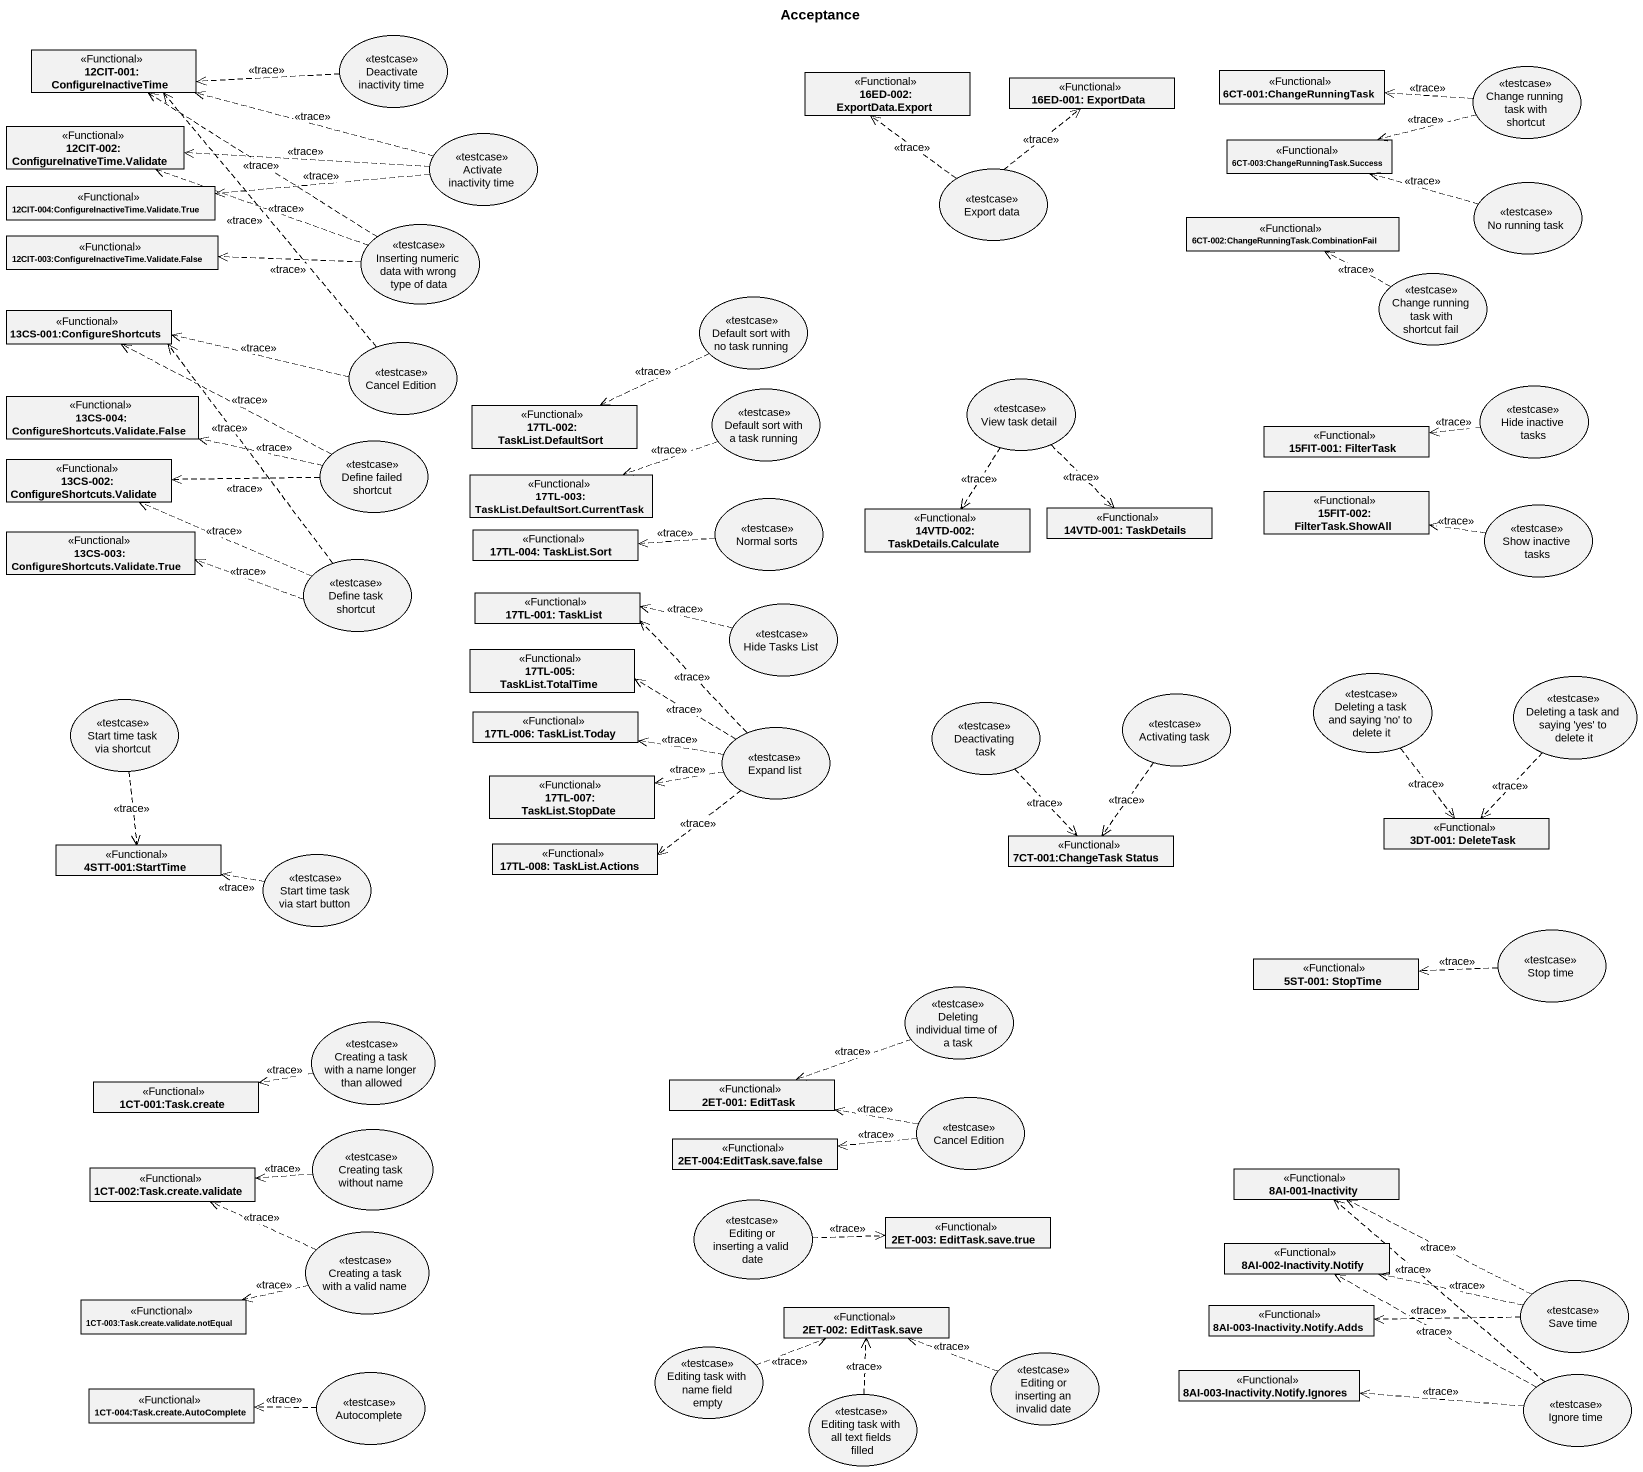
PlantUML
@startuml
title Acceptance
allowmixing
hide circle
hide empty members
class "12CIT-001: ConfigureInactiveTime" as r12CIT_001 <<Functional>>
usecase "Deactivate inactivity time" as Deactivate_inactivity_time <<testcase>>
class "16ED-002: ExportData.Export" as r16ED_002_ExportData_Export <<Functional>>
class "16ED-001: ExportData" as r16ED_001_ExportData <<Functional>>
class "6CT-001:ChangeRunningTask" as r6CT_001_ChangeRunningTask <<Functional>>
usecase "Change running task with shortcut" as Change_running_task_with <<testcase>>
class "12CIT-002: ConfigureInativeTime.Validate" as r12CIT_002 <<Functional>>
usecase "Activate inactivity time" as Activate_inactivity_time <<testcase>>
class "6CT-003:ChangeRunningTask.Success" as r6CT_003_ChangeRunningTask <<Functional>>
class "12CIT-004:ConfigureInactiveTime.Validate.True" as r12CIT_004 <<Functional>>
usecase "Export data" as Export_data <<testcase>>
usecase "No running task" as No_running_task <<testcase>>
class "12CIT-003:ConfigureInactiveTime.Validate.False" as r12CIT_003 <<Functional>>
usecase "Inserting numeric data with wrong type of data" as Inserting_numeric_data_with <<testcase>>
class "6CT-002:ChangeRunningTask.CombinationFail" as r6CT_002_ChangeRunningTask <<Functional>>
usecase "Change running task with shortcut fail" as Change_running_task_with_2 <<testcase>>
class "13CS-001:ConfigureShortcuts" as r13CS_001_ConfigureShortcuts <<Functional>>
usecase "Default sort with no task running" as Default_sort_with_no_task <<testcase>>
usecase "Cancel Edition" as Cancel_Edition <<testcase>>
usecase "View task detail" as View_task_detail <<testcase>>
class "13CS-004: ConfigureShortcuts.Validate.False" as r13CS_004_ConfigureShortcuts <<Functional>>
class "17TL-002: TaskList.DefaultSort" as r17TL_002_TaskList <<Functional>>
usecase "Default sort with a task running" as Default_sort_with_a_task <<testcase>>
class "15FIT-001: FilterTask" as r15FIT_001_FilterTask <<Functional>>
usecase "Hide inactive tasks" as Hide_inactive_tasks <<testcase>>
class "13CS-002: ConfigureShortcuts.Validate" as r13CS_002_ConfigureShortcuts <<Functional>>
usecase "Define failed shortcut" as Define_failed_shortcut <<testcase>>
class "17TL-003: TaskList.DefaultSort.CurrentTask" as r17TL_003_TaskList <<Functional>>
usecase "Normal sorts" as Normal_sorts <<testcase>>
class "14VTD-002: TaskDetails.Calculate" as r14VTD_002_TaskDetails <<Functional>>
class "14VTD-001: TaskDetails" as r14VTD_001_TaskDetails <<Functional>>
class "15FIT-002: FilterTask.ShowAll" as r15FIT_002_FilterTask_ShowAll <<Functional>>
usecase "Show inactive tasks" as Show_inactive_tasks <<testcase>>
class "13CS-003: ConfigureShortcuts.Validate.True" as r13CS_003_ConfigureShortcuts <<Functional>>
usecase "Define task shortcut" as Define_task_shortcut <<testcase>>
class "17TL-004: TaskList.Sort" as r17TL_004_TaskList_Sort <<Functional>>
class "17TL-001: TaskList" as r17TL_001_TaskList <<Functional>>
usecase "Hide Tasks List" as Hide_Tasks_List <<testcase>>
class "17TL-005: TaskList.TotalTime" as r17TL_005_TaskList_TotalTime <<Functional>>
usecase "Start time task via shortcut" as Start_time_task_via_shortcut <<testcase>>
usecase "Deactivating task" as Deactivating_task <<testcase>>
usecase "Activating task" as Activating_task <<testcase>>
usecase "Deleting a task and saying 'no' to delete it" as Deleting_a_task_and_saying <<testcase>>
usecase "Deleting a task and saying 'yes' to delete it" as Deleting_a_task_and_saying_2 <<testcase>>
class "17TL-006: TaskList.Today" as r17TL_006_TaskList_Today <<Functional>>
usecase "Expand list" as Expand_list <<testcase>>
class "17TL-007: TaskList.StopDate" as r17TL_007_TaskList_StopDate <<Functional>>
class "4STT-001:StartTime" as r4STT_001_StartTime <<Functional>>
class "17TL-008: TaskList.Actions" as r17TL_008_TaskList_Actions <<Functional>>
class "7CT-001:ChangeTask Status" as r7CT_001_ChangeTask_Status <<Functional>>
class "3DT-001: DeleteTask" as r3DT_001_DeleteTask <<Functional>>
usecase "Start time task via start button" as Start_time_task_via_start <<testcase>>
usecase "Stop time" as Stop_time <<testcase>>
usecase "Deleting individual time of a task" as Deleting_individual_time_of <<testcase>>
class "5ST-001: StopTime" as r5ST_001_StopTime <<Functional>>
usecase "Creating a task with a name longer than allowed" as Creating_a_task_with_a_name <<testcase>>
class "1CT-001:Task.create" as r1CT_001_Task_create <<Functional>>
class "2ET-001: EditTask" as r2ET_001_EditTask <<Functional>>
usecase "Cancel Edition" as Cancel_Edition_2 <<testcase>>
class "1CT-002:Task.create.validate" as r1CT_002_Task_create_validate <<Functional>>
usecase "Creating task without name" as Creating_task_without_name <<testcase>>
class "2ET-004:EditTask.save.false" as r2ET_004_EditTask_save_false <<Functional>>
class "8AI-001-Inactivity" as r8AI_001_Inactivity <<Functional>>
usecase "Editing or inserting a valid date" as Editing_or_inserting_a <<testcase>>
class "2ET-003: EditTask.save.true" as r2ET_003_EditTask_save_true <<Functional>>
usecase "Creating a task with a valid name" as Creating_a_task_with_a <<testcase>>
class "8AI-002-Inactivity.Notify" as r8AI_002_Inactivity_Notify <<Functional>>
class "1CT-003:Task.create.validate.notEqual" as r1CT_003_Task_create <<Functional>>
class "2ET-002: EditTask.save" as r2ET_002_EditTask_save <<Functional>>
class "8AI-003-Inactivity.Notify.Adds" as r8AI_003_Inactivity_Notify <<Functional>>
usecase "Save time" as Save_time <<testcase>>
usecase "Editing task with name field empty" as Editing_task_with_name <<testcase>>
usecase "Editing or inserting an invalid date" as Editing_or_inserting_an <<testcase>>
class "1CT-004:Task.create.AutoComplete" as r1CT_004_Task_create <<Functional>>
usecase Autocomplete <<testcase>>
usecase "Editing task with all text fields filled" as Editing_task_with_all_text <<testcase>>
class "8AI-003-Inactivity.Notify.Ignores" as r8AI_003_Inactivity_Notify_2 <<Functional>>
usecase "Ignore time" as Ignore_time <<testcase>>
Deactivate_inactivity_time .left.> r12CIT_001 : <<trace>>
Change_running_task_with .left.> r6CT_001_ChangeRunningTask : <<trace>>
Change_running_task_with .left.> r6CT_003_ChangeRunningTask : <<trace>>
Activate_inactivity_time .left.> r12CIT_001 : <<trace>>
Activate_inactivity_time .left.> r12CIT_002 : <<trace>>
Activate_inactivity_time .left.> r12CIT_004 : <<trace>>
Export_data .up.> r16ED_002_ExportData_Export : <<trace>>
Export_data .up.> r16ED_001_ExportData : <<trace>>
No_running_task .left.> r6CT_003_ChangeRunningTask : <<trace>>
Inserting_numeric_data_with .up.> r12CIT_001 : <<trace>>
Inserting_numeric_data_with .left.> r12CIT_002 : <<trace>>
Inserting_numeric_data_with .left.> r12CIT_003 : <<trace>>
Change_running_task_with_2 .left.> r6CT_002_ChangeRunningTask : <<trace>>
Default_sort_with_no_task .left.> r17TL_002_TaskList : <<trace>>
Cancel_Edition .up.> r12CIT_001 : <<trace>>
Cancel_Edition .left.> r13CS_001_ConfigureShortcuts : <<trace>>
View_task_detail ..> r14VTD_002_TaskDetails : <<trace>>
View_task_detail ..> r14VTD_001_TaskDetails : <<trace>>
Default_sort_with_a_task .left.> r17TL_003_TaskList : <<trace>>
Hide_inactive_tasks .left.> r15FIT_001_FilterTask : <<trace>>
Define_failed_shortcut .left.> r13CS_001_ConfigureShortcuts : <<trace>>
Define_failed_shortcut .left.> r13CS_004_ConfigureShortcuts : <<trace>>
Define_failed_shortcut .left.> r13CS_002_ConfigureShortcuts : <<trace>>
Normal_sorts .left.> r17TL_004_TaskList_Sort : <<trace>>
Show_inactive_tasks .left.> r15FIT_002_FilterTask_ShowAll : <<trace>>
Define_task_shortcut .up.> r13CS_001_ConfigureShortcuts : <<trace>>
Define_task_shortcut .left.> r13CS_002_ConfigureShortcuts : <<trace>>
Define_task_shortcut .left.> r13CS_003_ConfigureShortcuts : <<trace>>
Hide_Tasks_List .left.> r17TL_001_TaskList : <<trace>>
Start_time_task_via_shortcut ..> r4STT_001_StartTime : <<trace>>
Deactivating_task ..> r7CT_001_ChangeTask_Status : <<trace>>
Activating_task ..> r7CT_001_ChangeTask_Status : <<trace>>
Deleting_a_task_and_saying ..> r3DT_001_DeleteTask : <<trace>>
Deleting_a_task_and_saying_2 ..> r3DT_001_DeleteTask : <<trace>>
Expand_list .up.> r17TL_001_TaskList : <<trace>>
Expand_list .left.> r17TL_005_TaskList_TotalTime : <<trace>>
Expand_list .left.> r17TL_006_TaskList_Today : <<trace>>
Expand_list .left.> r17TL_007_TaskList_StopDate : <<trace>>
Expand_list .left.> r17TL_008_TaskList_Actions : <<trace>>
Start_time_task_via_start .left.> r4STT_001_StartTime : <<trace>>
Stop_time .left.> r5ST_001_StopTime : <<trace>>
Deleting_individual_time_of .left.> r2ET_001_EditTask : <<trace>>
Creating_a_task_with_a_name .left.> r1CT_001_Task_create : <<trace>>
Cancel_Edition_2 .left.> r2ET_001_EditTask : <<trace>>
Cancel_Edition_2 .left.> r2ET_004_EditTask_save_false : <<trace>>
Creating_task_without_name .left.> r1CT_002_Task_create_validate : <<trace>>
Editing_or_inserting_a .right.> r2ET_003_EditTask_save_true : <<trace>>
Creating_a_task_with_a .left.> r1CT_002_Task_create_validate : <<trace>>
Creating_a_task_with_a .left.> r1CT_003_Task_create : <<trace>>
Save_time .left.> r8AI_001_Inactivity : <<trace>>
Save_time .left.> r8AI_002_Inactivity_Notify : <<trace>>
Save_time .left.> r8AI_003_Inactivity_Notify : <<trace>>
Editing_task_with_name .right.> r2ET_002_EditTask_save : <<trace>>
Editing_or_inserting_an .left.> r2ET_002_EditTask_save : <<trace>>
Autocomplete .left.> r1CT_004_Task_create : <<trace>>
Editing_task_with_all_text .up.> r2ET_002_EditTask_save : <<trace>>
Ignore_time .up.> r8AI_001_Inactivity : <<trace>>
Ignore_time .left.> r8AI_002_Inactivity_Notify : <<trace>>
Ignore_time .left.> r8AI_003_Inactivity_Notify_2 : <<trace>>
@enduml
